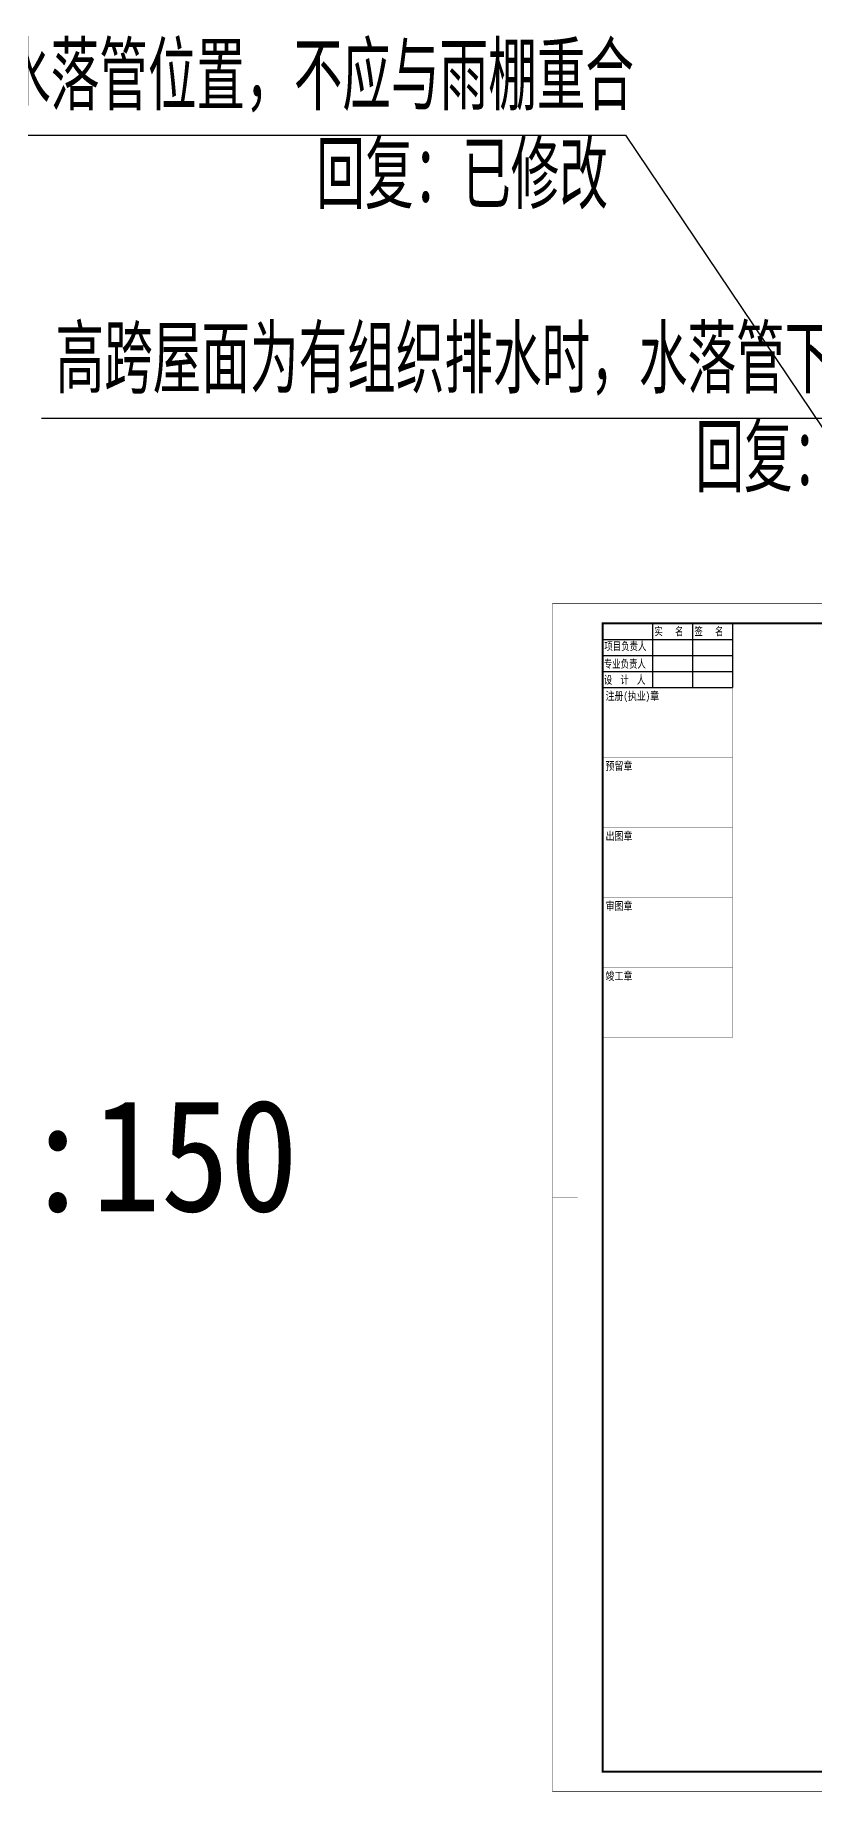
# Model space of a CAD drawing. Extents: x 1738711 to 2346805, y 1189731 to 2516152.
# Drawn here: x 1859022 to 1917510, y 2147290 to 2279023 of the extents above; entities that cross this region are included whole.
import ezdxf
from ezdxf.enums import TextEntityAlignment as Align

# ---------------------------------------------------------------- set-up
doc = ezdxf.new("R2010")
doc.units = 0
doc.header["$LTSCALE"] = 1000
doc.header["$MEASUREMENT"] = 0
for name, color, linetype in [('HZ', 7, 'Continuous'), ('TK', 4, 'Continuous'), ('修改位置', 6, 'Continuous')]:
    doc.layers.add(name, color=color, linetype=linetype)
doc.styles.add('_TCH_DIM', font='SIMPLEX', dxfattribs={"bigfont": 'GBCBIG'})
doc.styles.add('宋体', font='SIMSUN.TTF', dxfattribs={"width": 0.75})
doc.styles.add('黑体', font='simhei_0.ttf', dxfattribs={"width": 0.9})

# ---------------------------------------------------------------- blocks, each defined once
blk = doc.blocks.new('章')
at = {"layer": 'TK', "color": 7, "const_width": 0.25}
for points in [[(0, 0), (65, 0), (65, -35), (0, -35)], [(0, -35), (65, -35), (65, -70), (0, -70)], [(0, -70), (65, -70), (65, -105), (0, -105)], [(0, -105), (65, -105), (65, -140), (0, -140)], [(0, -140), (65, -140), (65, -175), (0, -175)]]:
    blk.add_lwpolyline(points, close=True, dxfattribs=at)
at = {"layer": 'TK', "color": 7, "style": '宋体', "width": 0.8}
for s, p in [('注册(执业)章', (1.51, -6.28)), ('预留章', (1.51, -41.28)), ('出图章', (1.51, -76.28)), ('审图章', (1.51, -111.28)), ('竣工章', (1.51, -146.28))]:
    blk.add_text(s, height=4, dxfattribs=at).set_placement(p)
blk = doc.blocks.new('hjashrtahreahe')
for points in [[(2500, 58400), (9000, 58400)], [(2500, 58400), (2500, 55200)], [(5000, 58400), (5000, 55200)], [(7000, 58400), (7000, 55200)], [(9000, 58400), (9000, 55200)], [(2500, 57600), (9000, 57600)], [(2500, 56800), (9000, 56800)], [(2500, 56000), (9000, 56000)], [(2500, 55200), (9000, 55200)]]:
    blk.add_lwpolyline(points)
at = {"const_width": 25}
for points in [[(500, 29700), (0, 29700)], [(1250, 29700), (0, 29700)]]:
    blk.add_lwpolyline(points, dxfattribs=at)
at = {"layer": 'TK', "color": 7, "const_width": 25}
for points in [[(0, 59400), (84100, 59400), (84100, 0), (0, 0)], [(9000, 55200), (2500, 55200), (2500, 58400), (9000, 58400)]]:
    blk.add_lwpolyline(points, close=True, dxfattribs=at)
at = {"layer": 'TK', "color": 3, "const_width": 100}
blk.add_lwpolyline([(2500, 1000), (2500, 58400), (83100, 58400), (83100, 1000)], close=True, dxfattribs=at)
at = {"xscale": 100, "yscale": 100, "zscale": 100}
blk.add_blockref('章', (2500, 55200), dxfattribs=at)
at = {"style": '宋体', "width": 0.75}
for s, p in [('实   名', (5092, 57806)), ('签   名', (7092, 57806)), ('项目负责人', (2592, 57061)), ('专业负责人', (2565, 56178)), ('设  计  人', (2565, 55378))]:
    blk.add_text(s, height=400, dxfattribs=at).set_placement(p)
at = {"layer": 'TK', "style": '宋体', "width": 0.75}
for tag, height, p in [('项目负责人', 350, (6003, 57089)), ('专业负责人', 350, (6003, 56224)), ('设计人', 350, (6003, 55419)), ('版号1', 250, (77304, 22193)), ('时间1', 250, (82405, 22193)), ('版号2', 250, (77304, 21593)), ('版号3', 250, (77304, 20993)), ('时间2', 250, (82405, 21593)), ('时间3', 250, (82405, 20993)), ('建筑会签', 0.0001, (78978, 2403)), ('结构会签', 0.0001, (78978, 1803)), ('电气会签', 0.0001, (82128, 2403)), ('暖通会签', 0.0001, (82128, 1803)), ('给排水会签', 0.0001, (78978, 1250)), ('智能化会签', 0.0001, (82128, 1250))]:
    blk.add_attdef(tag, text='', height=height, dxfattribs=at).set_placement(p, align=Align.CENTER)
for tag, p in [('合作设计单位', (80816, 48986)), ('版号说明1', (79854, 22318)), ('版号说明2', (79854, 21718)), ('版号说明3', (79854, 21118)), ('浙江绿储科技有限公司', (80545, 16036)), ('百兆瓦级集中式熔盐储能关键', (80545, 14953)), ('设备研发及制造基地项目', (80545, 14603)), ('1#研发楼', (80545, 13636)), ('图名', (80545, 12436)), ('工程编号', (78978, 11461)), ('子项编号', (82128, 11461)), ('建筑', (78978, 10711)), ('图号', (82128, 10711)), ('施工图', (78978, 9961)), ('2023.03', (82128, 9961)), ('审定', (79353, 8461)), ('工程负责', (79353, 6961)), ('审核', (79353, 7711)), ('专业负责', (79353, 6211)), ('设计', (79353, 5461)), ('制图', (79353, 4711)), ('校对', (79353, 3961))]:
    blk.add_attdef(tag, text='', height=250, dxfattribs=at).set_placement(p, align=Align.MIDDLE_CENTER)

msp = doc.modelspace()

# ---------------------------------------------------------------- linework, layer by layer
at = {"layer": '修改位置', "ltscale": 0.5}
for points in [[(1850065.1, 2271529.1), (1903315.8, 2271529.1), (1934646.6, 2224964.5)], [(1859505.6, 2250297.6), (1939067.3, 2250297.6), (1952642.1, 2203182.2)]]:
    msp.add_lwpolyline(points, dxfattribs=at)

# ---------------------------------------------------------------- block references
at = {"xscale": 1.5, "yscale": 1.5, "zscale": 1.5}
msp.add_blockref('hjashrtahreahe', (1897833.1, 2147309.1), dxfattribs=at)

# ---------------------------------------------------------------- texts
at = {"layer": 'HZ', "color": 40, "style": '黑体', "width": 0.9}
msp.add_text('1:150', height=8411.81, dxfattribs=at).set_placement((1852990.7, 2190818.7))
at = {"layer": '修改位置', "style": '_TCH_DIM'}
for s, p in [('复核水落管位置，不应与雨棚重合', (1849252.9, 2273383.8)), ('高跨屋面为有组织排水时，水落管下应加设水簸箕', (1860553.8, 2252152.3))]:
    msp.add_text(s, height=5063.83, dxfattribs=at).set_placement(p)
at = {"layer": '修改位置', "color": 1, "style": '_TCH_DIM'}
for s, p in [('回复：已修改', (1880117.6, 2265974.3)), ('回复：设置水簸箕', (1908552.7, 2244742.8))]:
    msp.add_text(s, height=5063.83, dxfattribs=at).set_placement(p)

doc.saveas('drawing.dxf')
